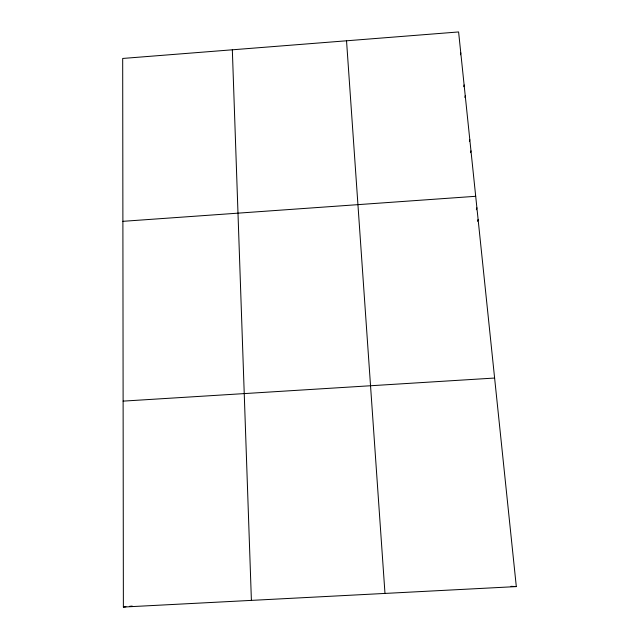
<?xml version="1.0" encoding="UTF-8"?>
<svg xmlns="http://www.w3.org/2000/svg" width="639" height="639" viewBox="0 0 639 639"><rect width="100%" height="100%" fill="white"/><g stroke="black" fill="none" stroke-linecap="round" stroke-linejoin="round"><path stroke-width="0.96" d="M460.471 54.786L460.791 52.949M463.786 86.696L464.122 84.955M464.904 97.471L465.24 95.762M469.393 141.546L469.817 139.709M470.552 152.673L470.975 150.876M476.359 209.744L476.902 207.843M477.557 221.31L478.116 219.465M123.375 607.05L516.312 586.586L458.602 31.95L122.688 58.453L123.375 607.05L125.947 606.762M129.509 606.355L132.169 606.06M122.888 221.326L475.704 196.293M123.119 401.124L494.61 378.04M510.976 586.322L516.312 586.586M346.538 40.792L384.982 593.423M232.332 49.802L251.399 600.38"/></g></svg>
